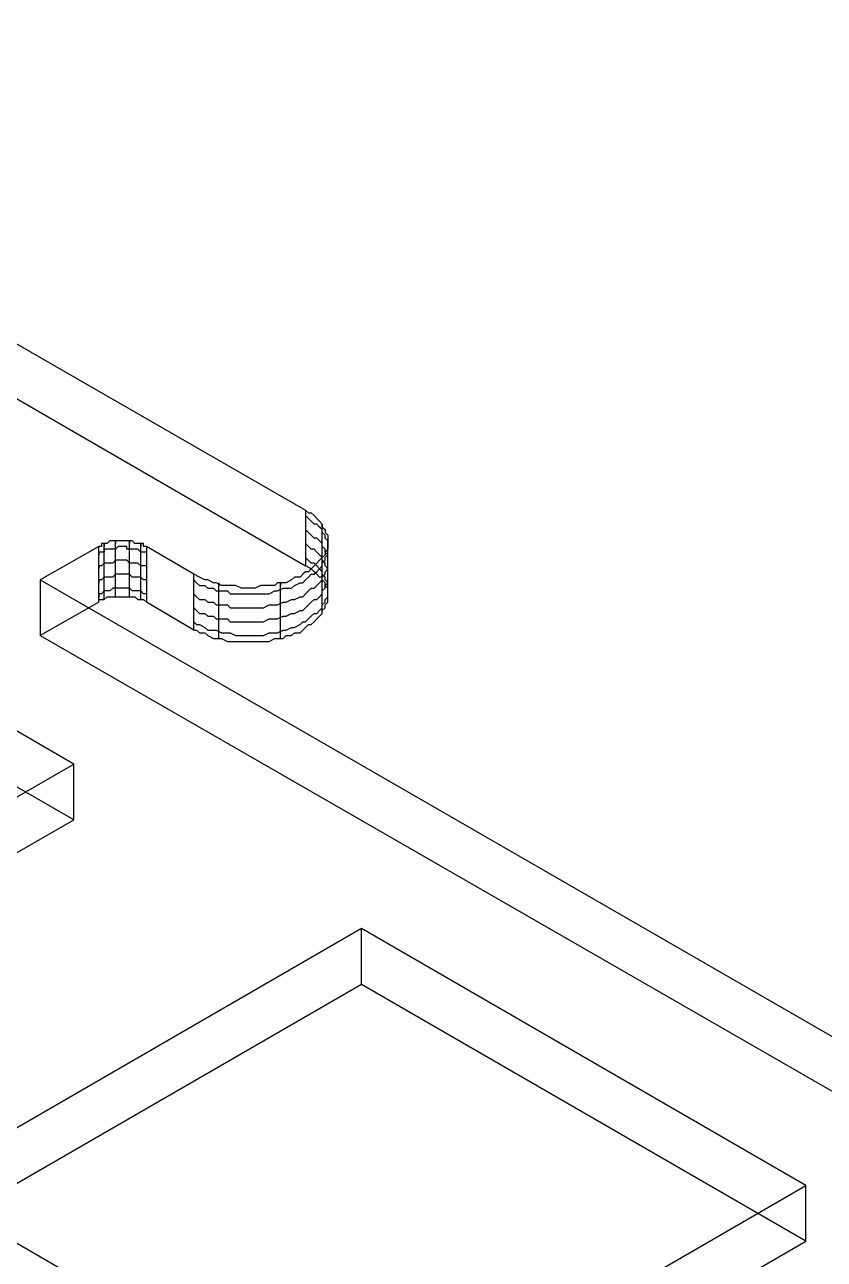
# Model space of a CAD drawing. Header units: millimetres. Extents: x 0 to 2112, y 8 to 1252.
# Drawn here: x 985.3 to 1060.8, y 811.1 to 927.7 of the extents above; entities that cross this region are included whole.
import ezdxf

# ---------------------------------------------------------------- set-up
doc = ezdxf.new("R2010")
doc.units = ezdxf.units.MM
doc.layers.get('0').update_dxf_attribs({"linetype": 'CONTINUOUS'})

msp = doc.modelspace()

# ---------------------------------------------------------------- linework, layer by layer
at = {"color": 9}
for p, q in [((932.109, 927.675), (1011.84, 881.856)), ((932.109, 927.675), (1011.84, 881.856)), ((932.109, 922.69), (1011.84, 876.596)), ((932.109, 922.69), (1011.84, 876.596)), ((989.94, 857.885), (947.953, 882.107)), ((989.94, 857.885), (947.953, 882.107)), ((1011.84, 881.856), (1012.12, 881.581)), ((1011.84, 881.856), (1011.84, 876.596)), ((1011.84, 881.856), (1012.12, 881.581)), ((1011.84, 881.856), (1011.84, 876.596)), ((1012.37, 880.812), (1011.84, 881.334)), ((1011.84, 881.334), (1011.84, 881.059)), ((1012.12, 881.581), (1012.37, 881.581)), ((1012.12, 881.581), (1012.37, 881.581)), ((1012.37, 881.581), (1012.65, 881.334)), ((1012.37, 881.581), (1012.65, 881.334)), ((1012.65, 881.334), (1012.89, 881.059)), ((1012.65, 881.334), (1012.89, 881.059)), ((1012.37, 879.489), (1011.84, 880.011)), ((1011.84, 880.011), (1011.84, 879.736)), ((1012.65, 880.533), (1012.37, 880.812)), ((1012.89, 880.533), (1012.65, 880.533)), ((1012.89, 881.059), (1013.17, 880.812)), ((1012.89, 881.059), (1013.17, 880.812)), ((1013.17, 880.258), (1012.89, 880.533)), ((1013.17, 880.812), (1013.42, 880.533)), ((1013.17, 880.812), (1013.42, 880.533)), ((1013.42, 880.011), (1013.17, 880.258)), ((1013.42, 880.533), (1013.42, 880.258)), ((1013.42, 875.273), (1013.42, 880.533)), ((1013.42, 880.533), (1013.42, 880.258)), ((1013.42, 880.533), (1013.42, 880.258)), ((1013.42, 880.258), (1013.69, 880.011)), ((1013.42, 880.258), (1013.69, 880.011)), ((1013.42, 879.736), (1013.42, 880.011)), ((1013.69, 880.011), (1013.69, 879.736)), ((1013.69, 880.011), (1013.69, 879.736)), ((993.359, 878.963), (993.108, 878.688)), ((993.359, 878.963), (993.108, 878.688)), ((993.634, 878.963), (993.359, 878.963)), ((993.359, 878.963), (993.359, 878.963)), ((993.634, 878.963), (993.359, 878.963)), ((993.359, 878.963), (993.359, 878.963)), ((993.881, 878.963), (993.634, 878.963)), ((993.881, 878.963), (993.634, 878.963)), ((994.156, 878.963), (993.881, 878.963)), ((993.881, 873.675), (993.881, 878.963)), ((993.881, 878.963), (993.881, 878.688)), ((994.156, 878.963), (993.881, 878.963)), ((994.431, 878.963), (994.156, 878.963)), ((994.156, 878.963), (994.156, 878.963)), ((994.431, 878.963), (994.156, 878.963)), ((994.156, 878.963), (994.156, 878.963)), ((994.682, 878.963), (994.431, 878.963)), ((994.682, 878.963), (994.431, 878.963)), ((994.957, 878.963), (994.682, 878.963)), ((994.957, 878.963), (994.682, 878.963)), ((995.204, 878.963), (994.957, 878.963)), ((994.957, 878.963), (994.957, 878.963)), ((995.204, 878.963), (994.957, 878.963)), ((994.957, 878.963), (994.957, 878.963)), ((995.479, 878.963), (995.204, 878.963)), ((995.204, 873.675), (995.204, 878.963)), ((995.204, 878.963), (995.204, 878.688)), ((995.479, 878.963), (995.204, 878.963)), ((995.729, 878.688), (995.479, 878.963)), ((995.479, 878.963), (995.479, 878.963)), ((995.729, 878.688), (995.479, 878.963)), ((995.479, 878.963), (995.479, 878.963)), ((1012.65, 879.21), (1012.37, 879.489)), ((1012.89, 879.21), (1012.65, 879.21)), ((1013.17, 878.963), (1012.89, 879.21)), ((1013.42, 878.688), (1013.17, 878.963)), ((1013.69, 879.489), (1013.42, 879.736)), ((1013.69, 879.736), (1013.96, 879.489)), ((1013.69, 879.736), (1013.96, 879.489)), ((1013.69, 879.21), (1013.69, 879.489)), ((1013.96, 878.963), (1013.69, 879.21)), ((1013.96, 879.489), (1013.96, 879.21)), ((1013.96, 879.489), (1013.96, 879.21)), ((1013.96, 879.21), (1013.96, 878.963)), ((1013.96, 879.21), (1013.96, 878.963)), ((1013.96, 878.963), (1013.96, 878.688)), ((1013.96, 878.688), (1013.96, 878.963)), ((1013.96, 878.963), (1013.96, 878.688)), ((992.311, 878.413), (986.772, 875.273)), ((992.311, 878.413), (986.772, 875.273)), ((992.558, 878.413), (992.311, 878.413)), ((992.311, 873.15), (992.311, 878.413)), ((992.558, 878.413), (992.311, 878.413)), ((992.311, 873.15), (992.311, 878.413)), ((992.558, 877.891), (992.311, 877.891)), ((992.311, 877.891), (992.311, 877.641)), ((992.833, 878.688), (992.558, 878.688)), ((992.558, 878.688), (992.558, 878.413)), ((992.833, 878.688), (992.558, 878.688)), ((992.558, 878.688), (992.558, 878.413)), ((992.833, 877.891), (992.558, 877.891)), ((992.558, 877.891), (992.558, 877.891)), ((993.108, 878.688), (992.833, 878.688)), ((992.833, 878.688), (992.833, 878.688)), ((992.833, 873.428), (992.833, 878.688)), ((992.833, 878.688), (992.833, 878.413)), ((993.108, 878.688), (992.833, 878.688)), ((992.833, 878.688), (992.833, 878.688)), ((993.108, 878.166), (992.833, 878.166)), ((992.833, 878.166), (992.833, 877.891)), ((993.359, 878.166), (993.108, 878.166)), ((993.634, 878.166), (993.359, 878.166)), ((993.359, 878.166), (993.359, 878.166)), ((993.881, 878.166), (993.634, 878.166)), ((994.156, 878.413), (993.881, 878.166)), ((994.431, 878.413), (994.156, 878.413)), ((994.156, 878.413), (994.156, 878.413)), ((994.682, 878.413), (994.431, 878.413)), ((994.957, 878.413), (994.682, 878.413)), ((994.957, 878.166), (994.957, 878.413)), ((995.204, 878.166), (994.957, 878.166)), ((995.479, 878.166), (995.204, 878.166)), ((995.729, 878.166), (995.479, 878.166)), ((995.479, 878.166), (995.479, 878.166)), ((996.005, 878.688), (995.729, 878.688)), ((996.005, 878.688), (995.729, 878.688)), ((996.005, 878.166), (995.729, 878.166)), ((996.28, 878.688), (996.005, 878.688)), ((996.005, 878.688), (996.005, 878.688)), ((996.28, 878.688), (996.005, 878.688)), ((996.005, 878.688), (996.005, 878.688)), ((996.28, 877.891), (996.005, 878.166)), ((996.005, 878.166), (996.005, 878.166)), ((996.527, 878.688), (996.28, 878.688)), ((996.28, 873.428), (996.28, 878.688)), ((996.28, 878.688), (996.28, 878.413)), ((996.527, 878.688), (996.28, 878.688)), ((996.527, 877.891), (996.28, 877.891)), ((996.527, 878.413), (996.527, 878.688)), ((996.527, 878.413), (996.527, 878.688)), ((996.802, 878.413), (996.527, 878.413)), ((996.802, 878.413), (996.527, 878.413)), ((996.802, 877.891), (996.527, 877.891)), ((996.527, 877.891), (996.527, 877.891)), ((1001.29, 875.796), (996.802, 878.413)), ((996.802, 878.413), (996.802, 873.15)), ((1001.29, 875.796), (996.802, 878.413)), ((996.802, 878.413), (996.802, 873.15)), ((1012.37, 878.166), (1011.84, 878.688)), ((1011.84, 878.688), (1011.84, 878.413)), ((1012.65, 878.166), (1012.37, 878.166)), ((1012.89, 877.891), (1012.65, 878.166)), ((1013.17, 877.641), (1012.89, 877.891)), ((1013.42, 877.365), (1013.17, 877.641)), ((1013.42, 878.413), (1013.42, 878.688)), ((1013.69, 878.166), (1013.42, 878.413)), ((1013.69, 877.641), (1013.42, 877.365)), ((1013.69, 877.641), (1013.42, 877.365)), ((1013.96, 878.166), (1013.69, 877.891)), ((1013.69, 877.891), (1013.69, 878.166)), ((1013.96, 878.166), (1013.69, 877.891)), ((1013.69, 877.891), (1013.69, 877.641)), ((1013.96, 877.641), (1013.69, 877.891)), ((1013.69, 877.891), (1013.69, 877.641)), ((1013.69, 877.365), (1013.96, 877.641)), ((1013.96, 878.688), (1013.96, 878.413)), ((1013.96, 878.413), (1013.96, 878.688)), ((1013.96, 878.688), (1013.96, 878.413)), ((1013.96, 878.413), (1013.96, 878.166)), ((1013.96, 878.166), (1013.96, 878.413)), ((1013.96, 878.413), (1013.96, 878.166)), ((1013.96, 877.891), (1013.96, 878.166)), ((1013.96, 877.641), (1013.96, 877.891)), ((1013.96, 877.365), (1013.96, 877.641)), ((989.94, 852.625), (947.953, 876.843)), ((989.94, 852.625), (947.953, 876.843)), ((992.558, 876.596), (992.311, 876.596)), ((992.311, 876.596), (992.311, 876.318)), ((992.833, 876.843), (992.558, 876.596)), ((992.558, 876.596), (992.558, 876.596)), ((993.108, 876.843), (992.833, 876.843)), ((992.833, 876.843), (992.833, 876.843)), ((993.359, 876.843), (993.108, 876.843)), ((993.634, 876.843), (993.359, 876.843)), ((993.359, 876.843), (993.359, 876.843)), ((993.881, 877.118), (993.634, 876.843)), ((994.156, 877.118), (993.881, 877.118)), ((994.431, 877.118), (994.156, 877.118)), ((994.156, 877.118), (994.156, 877.118)), ((994.682, 877.118), (994.431, 877.118)), ((994.957, 877.118), (994.682, 877.118)), ((995.204, 876.843), (994.957, 877.118)), ((994.957, 877.118), (994.957, 877.118)), ((995.479, 876.843), (995.204, 876.843)), ((995.729, 876.843), (995.479, 876.843)), ((995.479, 876.843), (995.479, 876.843)), ((996.005, 876.843), (995.729, 876.843)), ((996.28, 876.596), (996.005, 876.843)), ((996.005, 876.843), (996.005, 876.843)), ((996.527, 876.596), (996.28, 876.596)), ((996.802, 876.596), (996.527, 876.596)), ((996.527, 876.596), (996.527, 876.596)), ((1012.37, 876.843), (1011.84, 877.365)), ((1011.84, 877.365), (1011.84, 877.118)), ((1012.37, 876.318), (1011.84, 876.596)), ((1012.37, 876.318), (1011.84, 876.596)), ((1012.65, 876.843), (1012.37, 876.843)), ((1012.65, 876.596), (1012.37, 876.318)), ((1012.65, 876.596), (1012.37, 876.318)), ((1012.89, 876.843), (1012.65, 876.596)), ((1012.89, 876.596), (1012.65, 876.843)), ((1012.89, 876.843), (1012.65, 876.596)), ((1013.17, 877.118), (1012.89, 876.843)), ((1013.17, 877.118), (1012.89, 876.843)), ((1013.17, 876.318), (1012.89, 876.596)), ((1013.42, 877.365), (1013.17, 877.118)), ((1013.42, 877.365), (1013.17, 877.118)), ((1013.17, 876.318), (1013.42, 876.596)), ((1013.42, 877.365), (1013.42, 877.365)), ((1013.42, 877.118), (1013.42, 877.365)), ((1013.42, 877.365), (1013.42, 877.365)), ((1013.42, 872.106), (1013.42, 877.118)), ((1013.42, 877.118), (1013.42, 876.843)), ((1013.69, 876.843), (1013.42, 877.118)), ((1013.42, 876.843), (1013.69, 877.118)), ((1013.42, 876.596), (1013.42, 876.843)), ((1013.69, 877.118), (1013.69, 877.365)), ((1013.69, 876.596), (1013.69, 876.843)), ((1013.96, 876.318), (1013.69, 876.596)), ((1013.96, 877.118), (1013.96, 877.365)), ((1013.96, 876.843), (1013.96, 877.118)), ((1013.96, 876.596), (1013.96, 876.843)), ((1013.96, 876.318), (1013.96, 876.596)), ((986.772, 875.273), (1206.14, 748.81)), ((986.772, 875.273), (986.772, 870.01)), ((986.772, 875.273), (1206.14, 748.81)), ((986.772, 875.273), (986.772, 870.01)), ((992.558, 875.273), (992.311, 875.273)), ((992.311, 875.273), (992.311, 874.995)), ((992.833, 875.52), (992.558, 875.273)), ((992.558, 875.273), (992.558, 875.273)), ((993.108, 875.52), (992.833, 875.52)), ((992.833, 875.52), (992.833, 875.52)), ((993.359, 875.52), (993.108, 875.52)), ((993.634, 875.52), (993.359, 875.52)), ((993.359, 875.52), (993.359, 875.52)), ((993.881, 875.796), (993.634, 875.52)), ((994.156, 875.796), (993.881, 875.796)), ((994.431, 875.796), (994.156, 875.796)), ((994.156, 875.796), (994.156, 875.796)), ((994.682, 875.796), (994.431, 875.796)), ((994.957, 875.796), (994.682, 875.796)), ((995.204, 875.796), (994.957, 875.796)), ((994.957, 875.796), (994.957, 875.796)), ((995.479, 875.52), (995.204, 875.796)), ((995.729, 875.52), (995.479, 875.52)), ((995.479, 875.52), (995.479, 875.52)), ((996.005, 875.52), (995.729, 875.52)), ((996.28, 875.52), (996.005, 875.52)), ((996.005, 875.52), (996.005, 875.52)), ((996.527, 875.273), (996.28, 875.52)), ((996.802, 875.273), (996.527, 875.273)), ((996.527, 875.273), (996.527, 875.273)), ((1001.81, 875.52), (1001.29, 875.796)), ((1001.29, 870.532), (1001.29, 875.796)), ((1001.29, 870.532), (1001.29, 875.796)), ((1001.81, 875.52), (1001.29, 875.796)), ((1001.29, 875.273), (1001.54, 874.995)), ((1002.34, 875.273), (1001.81, 875.52)), ((1002.34, 875.273), (1001.81, 875.52)), ((1002.62, 875.273), (1002.34, 875.273)), ((1002.62, 875.273), (1002.34, 875.273)), ((1003.14, 874.995), (1002.62, 875.273)), ((1003.14, 874.995), (1002.62, 875.273)), ((1010.52, 875.273), (1010, 874.995)), ((1010.52, 875.273), (1010, 874.995)), ((1010.8, 875.52), (1010.52, 875.273)), ((1010.8, 875.52), (1010.52, 875.273)), ((1011.32, 875.52), (1010.8, 875.52)), ((1011.32, 875.52), (1010.8, 875.52)), ((1011.57, 875.796), (1011.32, 875.52)), ((1011.57, 875.796), (1011.32, 875.52)), ((1011.84, 876.042), (1011.57, 875.796)), ((1011.84, 876.042), (1011.57, 875.796)), ((1011.57, 874.995), (1011.84, 875.273)), ((1012.12, 876.042), (1011.84, 876.042)), ((1012.12, 876.042), (1011.84, 876.042)), ((1011.84, 875.273), (1012.12, 875.52)), ((1012.37, 876.318), (1012.12, 876.042)), ((1012.37, 876.318), (1012.12, 876.042)), ((1012.12, 875.52), (1012.37, 875.796)), ((1012.65, 876.042), (1012.37, 876.318)), ((1012.65, 876.042), (1012.37, 876.318)), ((1012.37, 875.796), (1012.65, 875.796)), ((1012.89, 875.796), (1012.65, 876.042)), ((1012.65, 875.796), (1012.89, 876.042)), ((1012.89, 875.796), (1012.65, 876.042)), ((1012.89, 876.042), (1013.17, 876.318)), ((1013.17, 875.52), (1012.89, 875.796)), ((1013.17, 875.52), (1012.89, 875.796)), ((1013.42, 876.042), (1013.17, 876.318)), ((1013.42, 875.52), (1013.17, 875.52)), ((1013.42, 875.52), (1013.17, 875.52)), ((1013.17, 874.995), (1013.42, 875.273)), ((1013.42, 875.796), (1013.42, 876.042)), ((1013.69, 875.52), (1013.42, 875.796)), ((1013.42, 875.52), (1013.69, 875.796)), ((1013.42, 875.273), (1013.42, 875.52)), ((1013.42, 875.273), (1013.42, 875.52)), ((1013.42, 875.273), (1013.42, 875.52)), ((1013.69, 874.995), (1013.42, 875.273)), ((1013.69, 874.995), (1013.42, 875.273)), ((1013.69, 876.042), (1013.96, 876.318)), ((1013.69, 875.796), (1013.69, 876.042)), ((1013.69, 875.273), (1013.69, 875.52)), ((1013.96, 874.995), (1013.69, 875.273)), ((1013.96, 876.042), (1013.96, 876.318)), ((1013.96, 875.796), (1013.96, 876.042)), ((1013.96, 875.52), (1013.96, 875.796)), ((1013.96, 875.273), (1013.96, 875.52)), ((1013.96, 874.995), (1013.96, 875.273)), ((992.833, 874.226), (992.558, 873.951)), ((993.108, 874.226), (992.833, 874.226)), ((992.833, 874.226), (992.833, 874.226)), ((993.359, 874.226), (993.108, 874.226)), ((993.634, 874.473), (993.359, 874.226)), ((993.359, 874.226), (993.359, 874.226)), ((993.881, 874.473), (993.634, 874.473)), ((994.156, 874.473), (993.881, 874.473)), ((994.431, 874.473), (994.156, 874.473)), ((994.156, 874.473), (994.156, 874.473)), ((994.682, 874.473), (994.431, 874.473)), ((994.957, 874.473), (994.682, 874.473)), ((995.204, 874.473), (994.957, 874.473)), ((994.957, 874.473), (994.957, 874.473)), ((995.479, 874.226), (995.204, 874.473)), ((995.729, 874.226), (995.479, 874.226)), ((995.479, 874.226), (995.479, 874.226)), ((996.005, 874.226), (995.729, 874.226)), ((996.28, 874.226), (996.005, 874.226)), ((996.005, 874.226), (996.005, 874.226)), ((996.527, 873.951), (996.28, 874.226)), ((1001.54, 874.995), (1001.81, 874.748)), ((1001.81, 874.748), (1002.34, 874.748)), ((1002.34, 874.748), (1002.62, 874.473)), ((1002.62, 874.473), (1003.14, 874.473)), ((1003.39, 874.995), (1003.14, 874.995)), ((1003.39, 874.995), (1003.14, 874.995)), ((1003.14, 874.473), (1003.39, 874.226)), ((1003.91, 874.748), (1003.39, 874.995)), ((1003.91, 874.748), (1003.39, 874.995)), ((1003.39, 874.226), (1003.91, 874.226)), ((1003.66, 869.735), (1003.66, 874.995)), ((1003.66, 874.995), (1003.66, 874.748)), ((1004.46, 874.748), (1003.91, 874.748)), ((1004.46, 874.748), (1003.91, 874.748)), ((1003.91, 874.226), (1004.46, 874.226)), ((1004.71, 874.748), (1004.46, 874.748)), ((1004.71, 874.748), (1004.46, 874.748)), ((1004.46, 874.226), (1004.71, 873.951)), ((1005.23, 874.748), (1004.71, 874.748)), ((1005.23, 874.748), (1004.71, 874.748)), ((1005.78, 874.473), (1005.23, 874.748)), ((1005.78, 874.473), (1005.23, 874.748)), ((1006.03, 874.473), (1005.78, 874.473)), ((1006.03, 874.473), (1005.78, 874.473)), ((1006.56, 874.473), (1006.03, 874.473)), ((1006.56, 874.473), (1006.03, 874.473)), ((1007.08, 874.473), (1006.56, 874.473)), ((1007.08, 874.473), (1006.56, 874.473)), ((1007.63, 874.748), (1007.08, 874.473)), ((1007.63, 874.748), (1007.08, 874.473)), ((1007.88, 874.748), (1007.63, 874.748)), ((1007.88, 874.748), (1007.63, 874.748)), ((1008.4, 874.748), (1007.88, 874.748)), ((1008.4, 874.748), (1007.88, 874.748)), ((1008.95, 874.748), (1008.4, 874.748)), ((1008.95, 874.748), (1008.4, 874.748)), ((1008.4, 873.951), (1008.95, 874.226)), ((1009.2, 874.995), (1008.95, 874.748)), ((1009.2, 874.995), (1008.95, 874.748)), ((1008.95, 874.226), (1009.2, 874.226)), ((1009.72, 874.995), (1009.2, 874.995)), ((1009.72, 874.995), (1009.2, 874.995)), ((1009.2, 874.226), (1009.72, 874.473)), ((1009.48, 869.735), (1009.48, 874.995)), ((1009.48, 874.995), (1009.48, 874.748)), ((1010, 874.995), (1009.72, 874.995)), ((1010, 874.995), (1009.72, 874.995)), ((1009.72, 874.473), (1010, 874.473)), ((1010, 874.473), (1010.52, 874.473)), ((1010.52, 874.473), (1010.8, 874.748)), ((1010.8, 874.748), (1011.32, 874.995)), ((1011.32, 874.995), (1011.57, 874.995)), ((1011.84, 873.951), (1012.12, 874.226)), ((1012.12, 874.226), (1012.37, 874.473)), ((1012.37, 874.473), (1012.65, 874.473)), ((1012.65, 874.473), (1012.89, 874.748)), ((1012.89, 874.748), (1013.17, 874.995)), ((1013.42, 874.226), (1013.69, 874.473)), ((1013.42, 873.951), (1013.42, 874.226)), ((1013.69, 874.748), (1013.69, 874.995)), ((1013.69, 874.748), (1013.96, 874.995)), ((1013.69, 874.748), (1013.69, 874.995)), ((1013.96, 874.473), (1013.69, 874.748)), ((1013.69, 874.473), (1013.69, 874.748)), ((1013.96, 874.473), (1013.69, 874.748)), ((1013.96, 874.748), (1013.96, 874.995)), ((1013.96, 874.473), (1013.96, 874.748)), ((1013.96, 874.226), (1013.96, 874.473)), ((1013.96, 874.226), (1013.96, 874.473)), ((1013.96, 874.226), (1013.96, 874.473)), ((1013.96, 873.951), (1013.96, 874.226)), ((1013.96, 873.951), (1013.96, 874.226)), ((1013.96, 873.951), (1013.96, 874.226)), ((992.311, 873.15), (986.772, 870.01)), ((992.311, 873.15), (986.772, 870.01)), ((992.558, 873.951), (992.311, 873.951)), ((992.311, 873.951), (992.311, 873.675)), ((992.311, 873.15), (992.311, 873.428)), ((992.311, 873.428), (992.558, 873.428)), ((992.311, 873.15), (992.311, 873.428)), ((992.311, 873.428), (992.558, 873.428)), ((992.558, 873.951), (992.558, 873.951)), ((992.558, 873.428), (992.558, 873.428)), ((992.558, 873.428), (992.833, 873.428)), ((992.558, 873.428), (992.558, 873.428)), ((992.558, 873.428), (992.833, 873.428)), ((992.833, 873.428), (993.108, 873.675)), ((992.833, 873.428), (993.108, 873.675)), ((993.108, 873.675), (993.108, 873.675)), ((993.108, 873.675), (993.359, 873.675)), ((993.108, 873.675), (993.108, 873.675)), ((993.108, 873.675), (993.359, 873.675)), ((993.359, 873.675), (993.634, 873.675)), ((993.359, 873.675), (993.634, 873.675)), ((993.634, 873.675), (993.634, 873.675)), ((993.634, 873.675), (993.881, 873.675)), ((993.634, 873.675), (993.634, 873.675)), ((993.634, 873.675), (993.881, 873.675)), ((993.881, 873.675), (994.156, 873.675)), ((993.881, 873.675), (994.156, 873.675)), ((994.156, 873.675), (994.431, 873.675)), ((994.156, 873.675), (994.431, 873.675)), ((994.431, 873.675), (994.431, 873.675)), ((994.431, 873.675), (994.682, 873.675)), ((994.431, 873.675), (994.431, 873.675)), ((994.431, 873.675), (994.682, 873.675)), ((994.682, 873.675), (994.957, 873.675)), ((994.682, 873.675), (994.957, 873.675)), ((994.957, 873.675), (995.204, 873.675)), ((994.957, 873.675), (995.204, 873.675)), ((995.204, 873.675), (995.204, 873.675)), ((995.204, 873.675), (995.479, 873.675)), ((995.204, 873.675), (995.204, 873.675)), ((995.204, 873.675), (995.479, 873.675)), ((995.479, 873.675), (995.729, 873.675)), ((995.479, 873.675), (995.729, 873.675)), ((995.729, 873.675), (995.729, 873.675)), ((995.729, 873.675), (996.005, 873.428)), ((995.729, 873.675), (995.729, 873.675)), ((995.729, 873.675), (996.005, 873.428)), ((996.005, 873.428), (996.28, 873.428)), ((996.005, 873.428), (996.28, 873.428)), ((996.28, 873.428), (996.28, 873.428)), ((996.28, 873.428), (996.527, 873.428)), ((996.28, 873.428), (996.28, 873.428)), ((996.28, 873.428), (996.527, 873.428)), ((996.802, 873.951), (996.527, 873.951)), ((996.527, 873.951), (996.527, 873.951)), ((996.527, 873.428), (996.802, 873.15)), ((996.527, 873.428), (996.802, 873.15)), ((1001.29, 870.532), (996.802, 873.15)), ((1001.29, 870.532), (996.802, 873.15)), ((1001.29, 873.951), (1001.54, 873.675)), ((1001.54, 873.675), (1001.81, 873.428)), ((1001.81, 873.428), (1002.34, 873.428)), ((1002.34, 873.428), (1002.62, 873.15)), ((1002.62, 873.15), (1003.14, 873.15)), ((1003.14, 873.15), (1003.39, 872.903)), ((1004.71, 873.951), (1005.23, 873.951)), ((1005.23, 873.951), (1005.78, 873.951)), ((1005.78, 873.951), (1006.03, 873.951)), ((1006.03, 873.951), (1006.56, 873.951)), ((1006.56, 873.951), (1007.08, 873.951)), ((1007.08, 873.951), (1007.63, 873.951)), ((1007.63, 873.951), (1007.88, 873.951)), ((1007.88, 873.951), (1008.4, 873.951)), ((1009.2, 872.903), (1009.72, 873.15)), ((1009.72, 873.15), (1010, 873.15)), ((1010, 873.15), (1010.52, 873.428)), ((1010.52, 873.428), (1010.8, 873.428)), ((1010.8, 873.428), (1011.32, 873.675)), ((1011.32, 873.675), (1011.57, 873.675)), ((1011.57, 873.675), (1011.84, 873.951)), ((1012.12, 872.903), (1012.37, 873.15)), ((1012.37, 873.15), (1012.65, 873.428)), ((1012.65, 873.428), (1012.89, 873.428)), ((1012.89, 873.428), (1013.17, 873.675)), ((1013.17, 873.675), (1013.42, 873.951)), ((1013.42, 872.903), (1013.69, 873.15)), ((1013.69, 873.428), (1013.96, 873.675)), ((1013.69, 873.15), (1013.69, 873.428)), ((1013.69, 872.903), (1013.96, 873.15)), ((1013.69, 872.903), (1013.96, 873.15)), ((1013.96, 873.675), (1013.96, 873.951)), ((1013.96, 873.675), (1013.96, 873.951)), ((1013.96, 873.675), (1013.96, 873.951)), ((1013.96, 873.428), (1013.96, 873.675)), ((1013.96, 873.428), (1013.96, 873.675)), ((1013.96, 873.15), (1013.96, 873.428)), ((1013.96, 873.15), (1013.96, 873.428)), ((1001.29, 872.628), (1001.54, 872.381)), ((1001.54, 872.381), (1001.81, 872.106)), ((1001.81, 872.106), (1002.34, 872.106)), ((1002.34, 872.106), (1002.62, 871.827)), ((1002.62, 871.827), (1003.14, 871.827)), ((1003.14, 871.827), (1003.39, 871.58)), ((1003.39, 872.903), (1003.91, 872.903)), ((1003.91, 872.903), (1004.46, 872.903)), ((1004.46, 872.903), (1004.71, 872.628)), ((1004.71, 872.628), (1005.23, 872.628)), ((1005.23, 872.628), (1005.78, 872.628)), ((1005.78, 872.628), (1006.03, 872.628)), ((1006.03, 872.628), (1006.56, 872.628)), ((1006.56, 872.628), (1007.08, 872.628)), ((1007.08, 872.628), (1007.63, 872.628)), ((1007.63, 872.628), (1007.88, 872.628)), ((1007.88, 872.628), (1008.4, 872.903)), ((1008.4, 872.903), (1008.95, 872.903)), ((1008.95, 872.903), (1009.2, 872.903)), ((1009.2, 871.58), (1009.72, 871.827)), ((1009.72, 871.827), (1010, 871.827)), ((1010, 871.827), (1010.52, 872.106)), ((1010.52, 872.106), (1010.8, 872.106)), ((1010.8, 872.106), (1011.32, 872.381)), ((1011.32, 872.381), (1011.57, 872.381)), ((1011.57, 872.381), (1011.84, 872.628)), ((1011.84, 872.628), (1012.12, 872.903)), ((1012.12, 871.58), (1012.37, 871.827)), ((1012.37, 871.827), (1012.65, 872.106)), ((1012.65, 872.106), (1012.89, 872.106)), ((1012.89, 872.106), (1013.17, 872.381)), ((1012.89, 871.58), (1013.17, 871.827)), ((1012.89, 871.58), (1013.17, 871.827)), ((1013.17, 872.381), (1013.42, 872.628)), ((1013.17, 871.827), (1013.42, 872.106)), ((1013.17, 871.827), (1013.42, 872.106)), ((1013.42, 872.628), (1013.42, 872.903)), ((1013.42, 872.381), (1013.69, 872.628)), ((1013.42, 872.381), (1013.69, 872.628)), ((1013.42, 872.106), (1013.42, 872.381)), ((1013.42, 872.106), (1013.42, 872.381)), ((1013.69, 872.628), (1013.69, 872.903)), ((1013.69, 872.628), (1013.69, 872.903)), ((1001.29, 871.305), (1001.54, 871.058)), ((1001.54, 871.058), (1001.81, 871.058)), ((1001.81, 871.058), (1002.34, 870.783)), ((1002.34, 870.783), (1002.62, 870.532)), ((1003.39, 871.58), (1003.91, 871.58)), ((1003.91, 871.58), (1004.46, 871.58)), ((1004.46, 871.58), (1004.71, 871.305)), ((1004.71, 871.305), (1005.23, 871.305)), ((1005.23, 871.305), (1005.78, 871.305)), ((1005.78, 871.305), (1006.03, 871.305)), ((1006.03, 871.305), (1006.56, 871.305)), ((1006.56, 871.305), (1007.08, 871.305)), ((1007.08, 871.305), (1007.63, 871.305)), ((1007.63, 871.305), (1007.88, 871.305)), ((1007.88, 871.305), (1008.4, 871.58)), ((1008.4, 871.58), (1008.95, 871.58)), ((1008.95, 871.58), (1009.2, 871.58)), ((1010, 870.532), (1010.52, 870.783)), ((1010.52, 870.783), (1010.8, 870.783)), ((1010.8, 870.783), (1011.32, 871.058)), ((1011.32, 871.058), (1011.57, 871.305)), ((1011.57, 871.305), (1011.84, 871.305)), ((1011.57, 870.532), (1011.84, 870.783)), ((1011.57, 870.532), (1011.84, 870.783)), ((1011.84, 871.305), (1012.12, 871.58)), ((1011.84, 870.783), (1012.12, 871.058)), ((1011.84, 870.783), (1012.12, 871.058)), ((1012.12, 871.058), (1012.37, 871.058)), ((1012.12, 871.058), (1012.37, 871.058)), ((1012.37, 871.058), (1012.65, 871.305)), ((1012.37, 871.058), (1012.65, 871.305)), ((1012.65, 871.305), (1012.89, 871.58)), ((1012.65, 871.305), (1012.89, 871.58)), ((986.772, 870.01), (1206.14, 743.821)), ((986.772, 870.01), (1206.14, 743.821)), ((1001.29, 870.532), (1001.54, 870.532)), ((1001.29, 870.532), (1001.54, 870.532)), ((1001.54, 870.532), (1001.81, 870.257)), ((1001.54, 870.532), (1001.81, 870.257)), ((1001.81, 870.257), (1002.34, 870.257)), ((1001.81, 870.257), (1002.34, 870.257)), ((1002.34, 870.257), (1002.62, 870.01)), ((1002.34, 870.257), (1002.62, 870.01)), ((1002.62, 870.532), (1003.14, 870.532)), ((1002.62, 870.01), (1003.14, 869.735)), ((1002.62, 870.01), (1003.14, 869.735)), ((1003.14, 870.532), (1003.39, 870.532)), ((1003.14, 869.735), (1003.39, 869.735)), ((1003.14, 869.735), (1003.39, 869.735)), ((1003.39, 870.532), (1003.91, 870.257)), ((1003.39, 869.735), (1003.91, 869.735)), ((1003.39, 869.735), (1003.91, 869.735)), ((1003.91, 870.257), (1004.46, 870.257)), ((1003.91, 869.735), (1004.46, 869.46)), ((1003.91, 869.735), (1004.46, 869.46)), ((1004.46, 870.257), (1004.71, 870.257)), ((1004.46, 869.46), (1004.71, 869.46)), ((1004.46, 869.46), (1004.71, 869.46)), ((1004.71, 870.257), (1005.23, 870.01)), ((1004.71, 869.46), (1005.23, 869.46)), ((1004.71, 869.46), (1005.23, 869.46)), ((1005.23, 870.01), (1005.78, 870.01)), ((1005.23, 869.46), (1005.78, 869.46)), ((1005.23, 869.46), (1005.78, 869.46)), ((1005.78, 870.01), (1006.03, 870.01)), ((1005.78, 869.46), (1006.03, 869.46)), ((1005.78, 869.46), (1006.03, 869.46)), ((1006.03, 870.01), (1006.56, 870.01)), ((1006.03, 869.46), (1006.56, 869.46)), ((1006.03, 869.46), (1006.56, 869.46)), ((1006.56, 870.01), (1007.08, 870.01)), ((1006.56, 869.46), (1007.08, 869.46)), ((1006.56, 869.46), (1007.08, 869.46)), ((1007.08, 870.01), (1007.63, 870.01)), ((1007.08, 869.46), (1007.63, 869.46)), ((1007.08, 869.46), (1007.63, 869.46)), ((1007.63, 870.01), (1007.88, 870.01)), ((1007.63, 869.46), (1007.88, 869.46)), ((1007.63, 869.46), (1007.88, 869.46)), ((1007.88, 870.01), (1008.4, 870.257)), ((1007.88, 869.46), (1008.4, 869.46)), ((1007.88, 869.46), (1008.4, 869.46)), ((1008.4, 870.257), (1008.95, 870.257)), ((1008.4, 869.46), (1008.95, 869.735)), ((1008.4, 869.46), (1008.95, 869.735)), ((1008.95, 870.257), (1009.2, 870.257)), ((1008.95, 869.735), (1009.2, 869.735)), ((1008.95, 869.735), (1009.2, 869.735)), ((1009.2, 870.257), (1009.72, 870.532)), ((1009.2, 869.735), (1009.72, 869.735)), ((1009.2, 869.735), (1009.72, 869.735)), ((1009.72, 870.532), (1010, 870.532)), ((1009.72, 869.735), (1010, 870.01)), ((1009.72, 869.735), (1010, 870.01)), ((1010, 870.01), (1010.52, 870.01)), ((1010, 870.01), (1010.52, 870.01)), ((1010.52, 870.01), (1010.8, 870.257)), ((1010.52, 870.01), (1010.8, 870.257)), ((1010.8, 870.257), (1011.32, 870.257)), ((1010.8, 870.257), (1011.32, 870.257)), ((1011.32, 870.257), (1011.57, 870.532)), ((1011.32, 870.257), (1011.57, 870.532)), ((947.953, 833.642), (989.94, 857.885)), ((947.953, 833.642), (989.94, 857.885)), ((989.94, 852.625), (989.94, 857.885)), ((989.94, 852.625), (989.94, 857.885)), ((947.953, 828.379), (989.94, 852.625)), ((947.953, 828.379), (989.94, 852.625)), ((1017.14, 842.349), (975.145, 818.102)), ((1017.14, 842.349), (975.145, 818.102)), ((1059.1, 818.102), (1017.14, 842.349)), ((1017.14, 837.057), (1017.14, 842.349)), ((1059.1, 818.102), (1017.14, 842.349)), ((1017.14, 837.057), (1017.14, 842.349)), ((1017.14, 837.057), (975.145, 812.839)), ((1017.14, 837.057), (975.145, 812.839)), ((1059.1, 812.839), (1017.14, 837.057)), ((1059.1, 812.839), (1017.14, 837.057)), ((975.145, 818.102), (1017.14, 793.856)), ((975.145, 818.102), (1017.14, 793.856)), ((1017.14, 793.856), (1059.1, 818.102)), ((1017.14, 793.856), (1059.1, 818.102)), ((1059.1, 812.839), (1059.1, 818.102)), ((1059.1, 812.839), (1059.1, 818.102)), ((1017.14, 788.592), (1059.1, 812.839)), ((1017.14, 788.592), (1059.1, 812.839))]:
    msp.add_line(p, q, dxfattribs=at)

doc.saveas('drawing.dxf')
